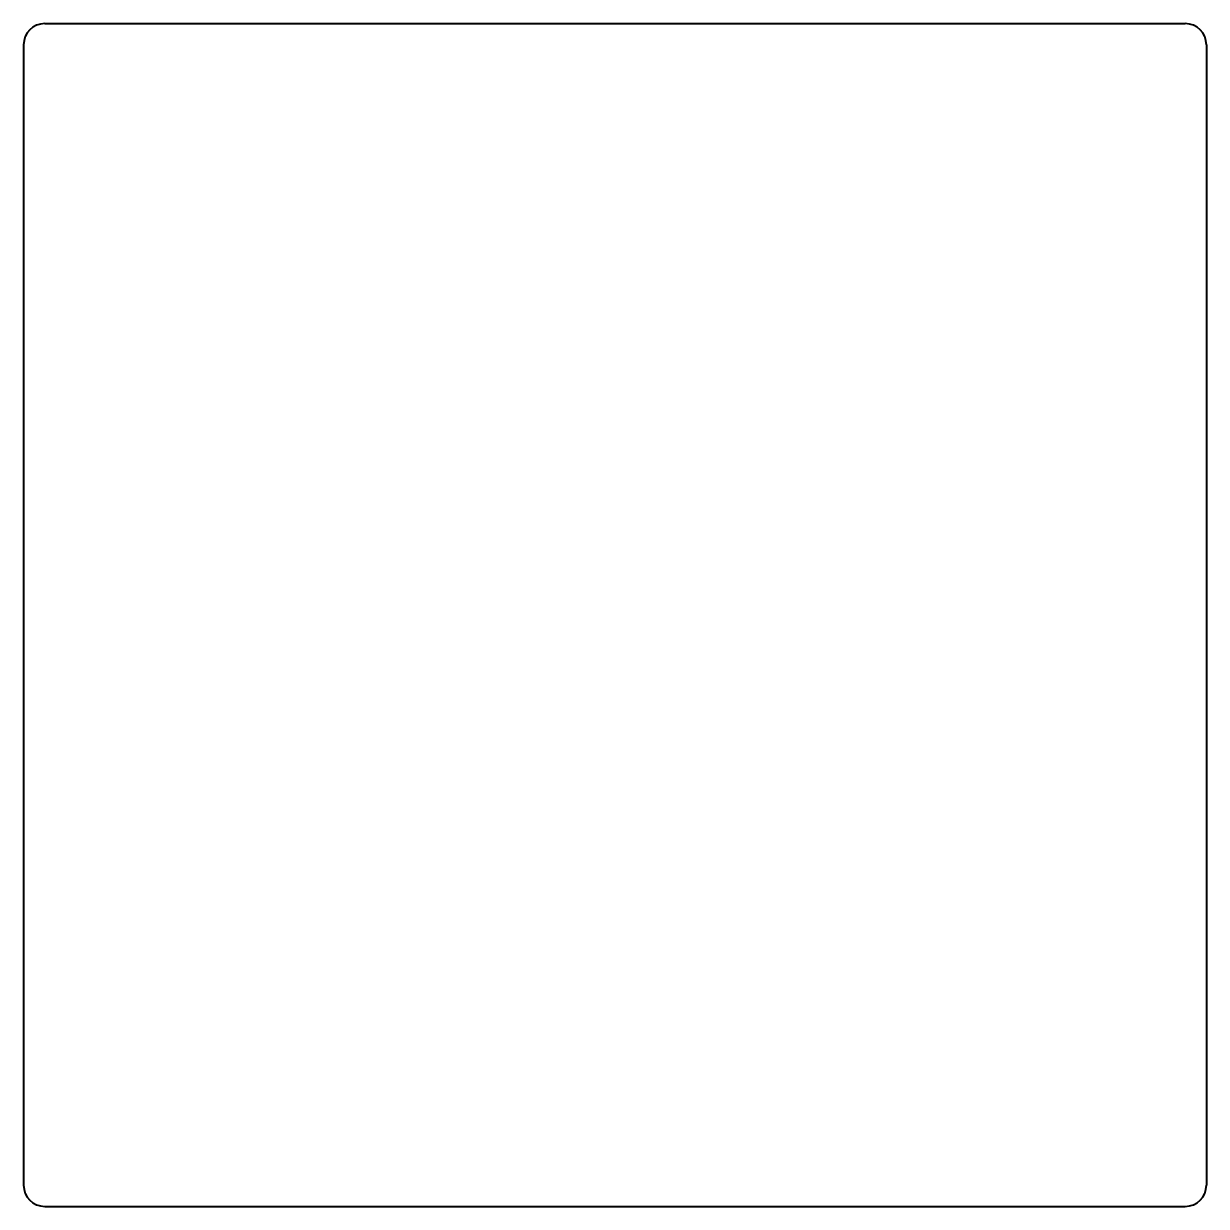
# Model space of a CAD drawing. Header units: millimetres. Extents: x -225 to 225, y -225 to 225.
import ezdxf

# ---------------------------------------------------------------- set-up
doc = ezdxf.new("R2010")
doc.units = ezdxf.units.MM
doc.layers.add('Visible', color=7, linetype='Continuous', lineweight=40)

msp = doc.modelspace()

# ---------------------------------------------------------------- linework, layer by layer
at = {"layer": 'Visible'}
for p, q in [((-217, 225), (217, 225)), ((-225, 217), (-225, -217)), ((225, 217), (225, -217)), ((-217, -225), (217, -225))]:
    msp.add_line(p, q, dxfattribs=at)
for centre, start, end in [((-217, 217), 90, 180), ((217, 217), 0, 90), ((-217, -217), 180, 270), ((217, -217), 270, 0)]:
    msp.add_arc(centre, 8, start, end, dxfattribs=at)

doc.saveas('drawing.dxf')
